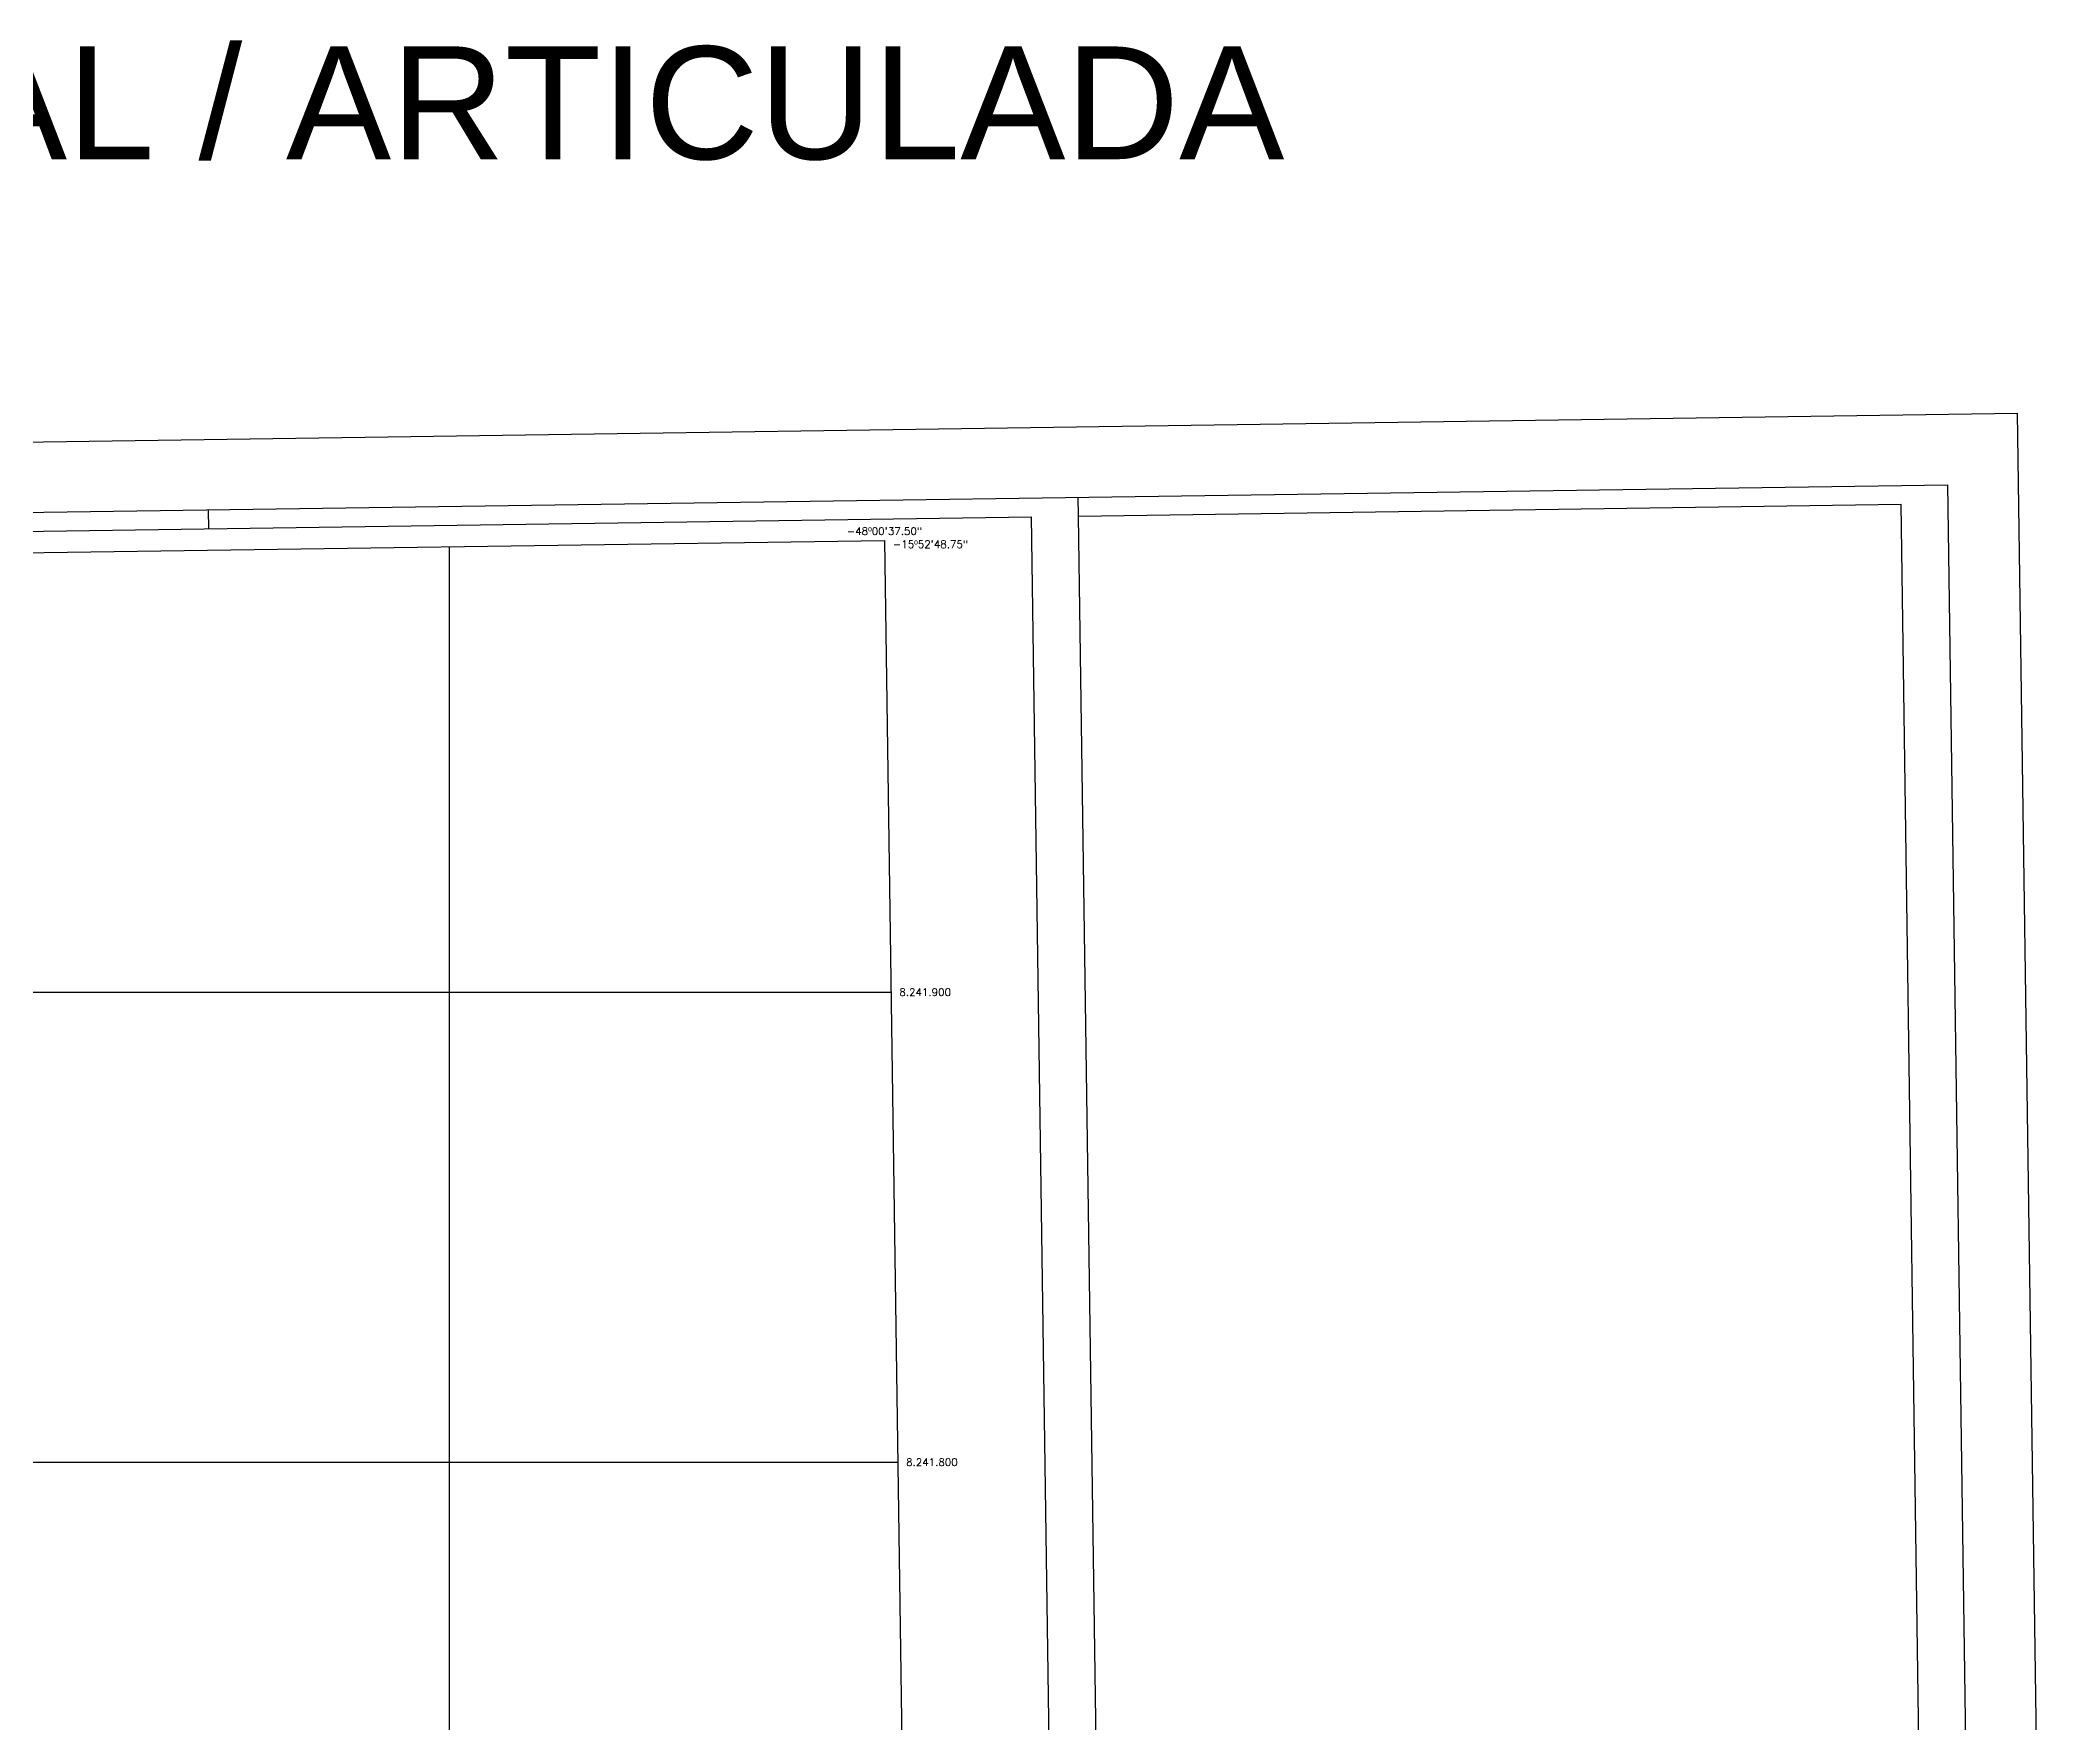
# Model space of a CAD drawing. Extents: x 190546 to 194941, y 8251022 to 8268833.
# Drawn here: x 192924.2 to 193353.7, y 8251380 to 8251738 of the extents above; entities that cross this region are included whole.
import ezdxf
from ezdxf.enums import TextEntityAlignment as Align

# ---------------------------------------------------------------- set-up
doc = ezdxf.new("R2010")
doc.units = 0
doc.header["$LTSCALE"] = 10
doc.header["$MEASUREMENT"] = 0
doc.layers.add('167-II-2-D', color=7, linetype='CONTINUOUS')
doc.layers.add('TOP-URB', color=250, linetype='CONTINUOUS')
doc.styles.add('ARIAL', font='arial.ttf', dxfattribs={"height": 1.1})
doc.styles.add('MALHA', font='romans.shx', dxfattribs={"height": 1.6})

msp = doc.modelspace()

# ---------------------------------------------------------------- linework, layer by layer
at = {"layer": '167-II-2-D', "color": 2}
for p, q in [((192545.48, 8251623.51), (193103.72, 8251631.55)), ((193103.72, 8251631.55), (193112.02, 8251054.75))]:
    msp.add_line(p, q, dxfattribs=at)
at = {"layer": '167-II-2-D', "color": 1}
for p, q in [((193011.13, 8251630.21), (193011.13, 8251053.3)), ((192546.75, 8251535.45), (193105.1, 8251535.45)), ((192548.19, 8251435.45), (193106.54, 8251435.45))]:
    msp.add_line(p, q, dxfattribs=at)
at = {"layer": 'TOP-URB', "color": 1}
for p, q in [((192473.8, 8251646.07), (193344.71, 8251658.62)), ((193353.7, 8251034.68), (193344.71, 8251658.62)), ((193145, 8251636.74), (193144.94, 8251640.74)), ((192960.02, 8251634.07), (192959.96, 8251638.07))]:
    msp.add_line(p, q, dxfattribs=at)
at = {"layer": 'TOP-URB', "color": 2}
for p in [(192510.01, 8251631.59), (193338.48, 8251049.47)]:
    msp.add_line(p, (193329.92, 8251643.4), dxfattribs=at)
at = {"layer": 'TOP-URB', "color": 6}
for p, q in [((193145, 8251636.74), (193319.98, 8251639.26)), ((193328.42, 8251053.32), (193319.98, 8251639.26)), ((192514.07, 8251627.65), (193135, 8251636.6)), ((193143.44, 8251050.66), (193135, 8251636.6)), ((193153.44, 8251050.8), (193145, 8251636.74))]:
    msp.add_line(p, q, dxfattribs=at)

# ---------------------------------------------------------------- texts
at = {"layer": '167-II-2-D', "color": 2, "style": 'MALHA'}
msp.add_text('-48º00\'37.50"', height=1.6, dxfattribs=at).set_placement((193103.72, 8251633.55), align=Align.MIDDLE)
for s, p in [('-15º52\'48.75"', (193105.52, 8251629.95)), ('8.241.900', (193106.9, 8251534.65)), ('8.241.800', (193108.34, 8251434.65))]:
    msp.add_text(s, height=1.6, dxfattribs=at).set_placement(p)
at = {"layer": 'TOP-URB', "color": 4, "style": 'ARIAL'}
msp.add_text('PLANTA PARCIAL / ARTICULADA', height=24, dxfattribs=at).set_placement((192927.04, 8251712.68), align=Align.CENTER)

doc.saveas('drawing.dxf')
